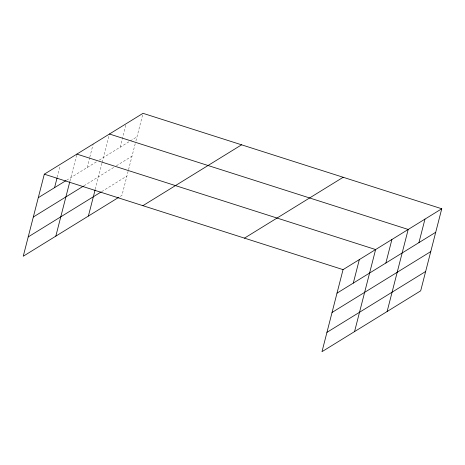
<?xml version="1.0" encoding="UTF-8"?>
<svg xmlns="http://www.w3.org/2000/svg" width="465" height="465" viewBox="0 0 465 465"><rect width="100%" height="100%" fill="white"/><g stroke="black" fill="none" stroke-linecap="round" stroke-linejoin="round"><path stroke-width="0.35" stroke-dasharray="2.33 1.74" d="M57.23 177.281L60.247 165.528M69.965 181.059L76.888 154.101M87.135 167.569L89.623 157.885M89.797 157.193L93.174 144.057M95.29 189.197L102.004 163.046M102.184 162.355L109.461 134.013M120.203 147.178L126.236 123.667M135.21 143.732L121.952 195.37L119.552 196.846M135.919 140.971L143.017 113.321M66.629 180.217L96.79 161.617M99.202 160.129L129.787 141.267M130.392 140.895L136.983 136.832M83.985 185.768L115.244 166.493M116.442 165.755L132.019 156.147M101.742 191.574L126.91 176.049"/><path stroke-width="0.7" d="M441.75 208.768L343.048 269.63L321.983 351.68L420.686 290.817L441.75 208.768L143.017 113.321L44.315 174.183L23.25 256.232L118.953 197.218M54.568 187.651L57.05 177.973M55.823 236.15L69.791 181.751M88.391 216.062L95.116 189.883M353.301 283.098L359.335 259.586M354.557 331.592L375.621 249.548L76.888 154.101M385.869 263.016L391.908 239.504M387.124 311.509L408.194 229.46L109.461 134.013M418.936 242.625L424.969 219.114M38.281 197.695L66.024 180.589M33.317 217.016L83.386 186.14M28.208 236.918L101.143 191.94M142.9 205.681L241.597 144.818M244.468 238.132L343.17 177.27M337.015 293.142L435.711 232.279M332.051 312.457L430.753 251.594M326.942 332.365L425.644 271.496M44.315 174.183L343.048 269.63"/></g></svg>
